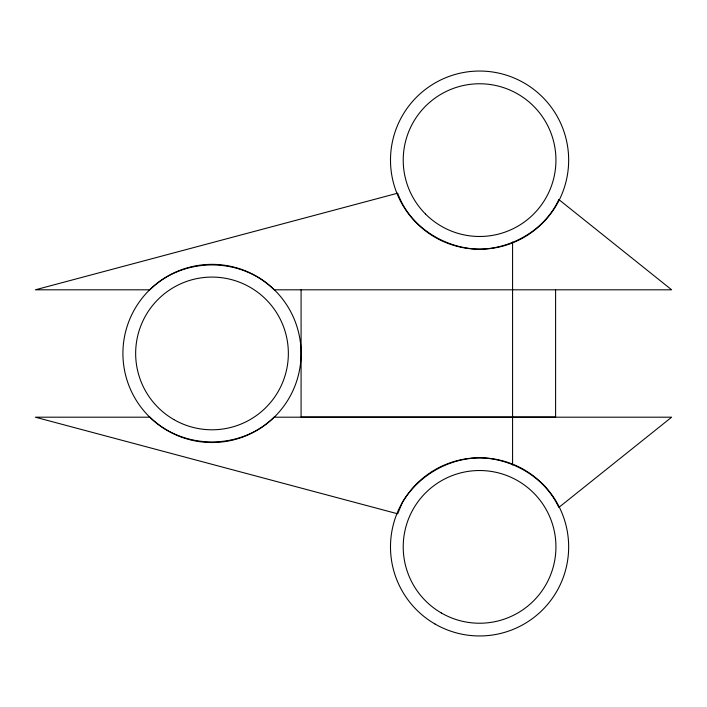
<?xml version="1.0" encoding="UTF-8"?>
<svg xmlns="http://www.w3.org/2000/svg" width="707" height="707" viewBox="0 0 707 707"><rect width="100%" height="100%" fill="white"/><g stroke="black" fill="none" stroke-linecap="round" stroke-linejoin="round"><path stroke-width="1.06" d="M555.605 289.808L555.605 417.068L301.085 417.068L301.085 289.808M512.575 242.05L512.575 464.95M402.433 502.341L397.679 513.812L35.35 417.192L150.008 417.192C183.405 450.191 240.592 450.191 273.998 417.192L671.65 417.192L558.839 507.44C544.911 477.313 512.398 458.454 479.576 457.8C448.211 458.322 418.571 475.44 402.433 502.341M558.839 199.56C544.911 229.687 512.398 248.546 479.576 249.2C444.5 248.608 409.636 226.77 397.679 193.188L35.35 289.808L149.84 289.808C183.316 256.65 240.68 256.65 274.157 289.808L671.65 289.808L558.839 199.56M425.587 214.115A76.356 76.356 0 0 0 553.334 179.887A76.356 76.356 0 0 0 459.815 86.369A76.356 76.356 0 0 0 425.587 214.115M416.591 223.112A89.082 89.082 0 0 0 565.627 183.175A89.082 89.082 0 0 0 456.519 74.076A89.082 89.082 0 0 0 416.591 223.112M441.398 613.004A76.356 76.356 0 0 0 555.932 546.882A76.356 76.356 0 0 0 441.398 480.751A76.356 76.356 0 0 0 441.398 613.004M435.035 624.025A89.082 89.082 0 0 0 568.658 546.882A89.082 89.082 0 0 0 435.035 469.731A89.082 89.082 0 0 0 435.035 624.025M167.462 430.59A89.082 89.082 0 0 0 301.085 353.438A89.082 89.082 0 0 0 167.462 276.287A89.082 89.082 0 0 0 167.462 430.59M173.825 419.56A76.356 76.356 0 0 0 288.359 353.438A76.356 76.356 0 0 0 173.825 287.316A76.356 76.356 0 0 0 173.825 419.56"/></g></svg>
